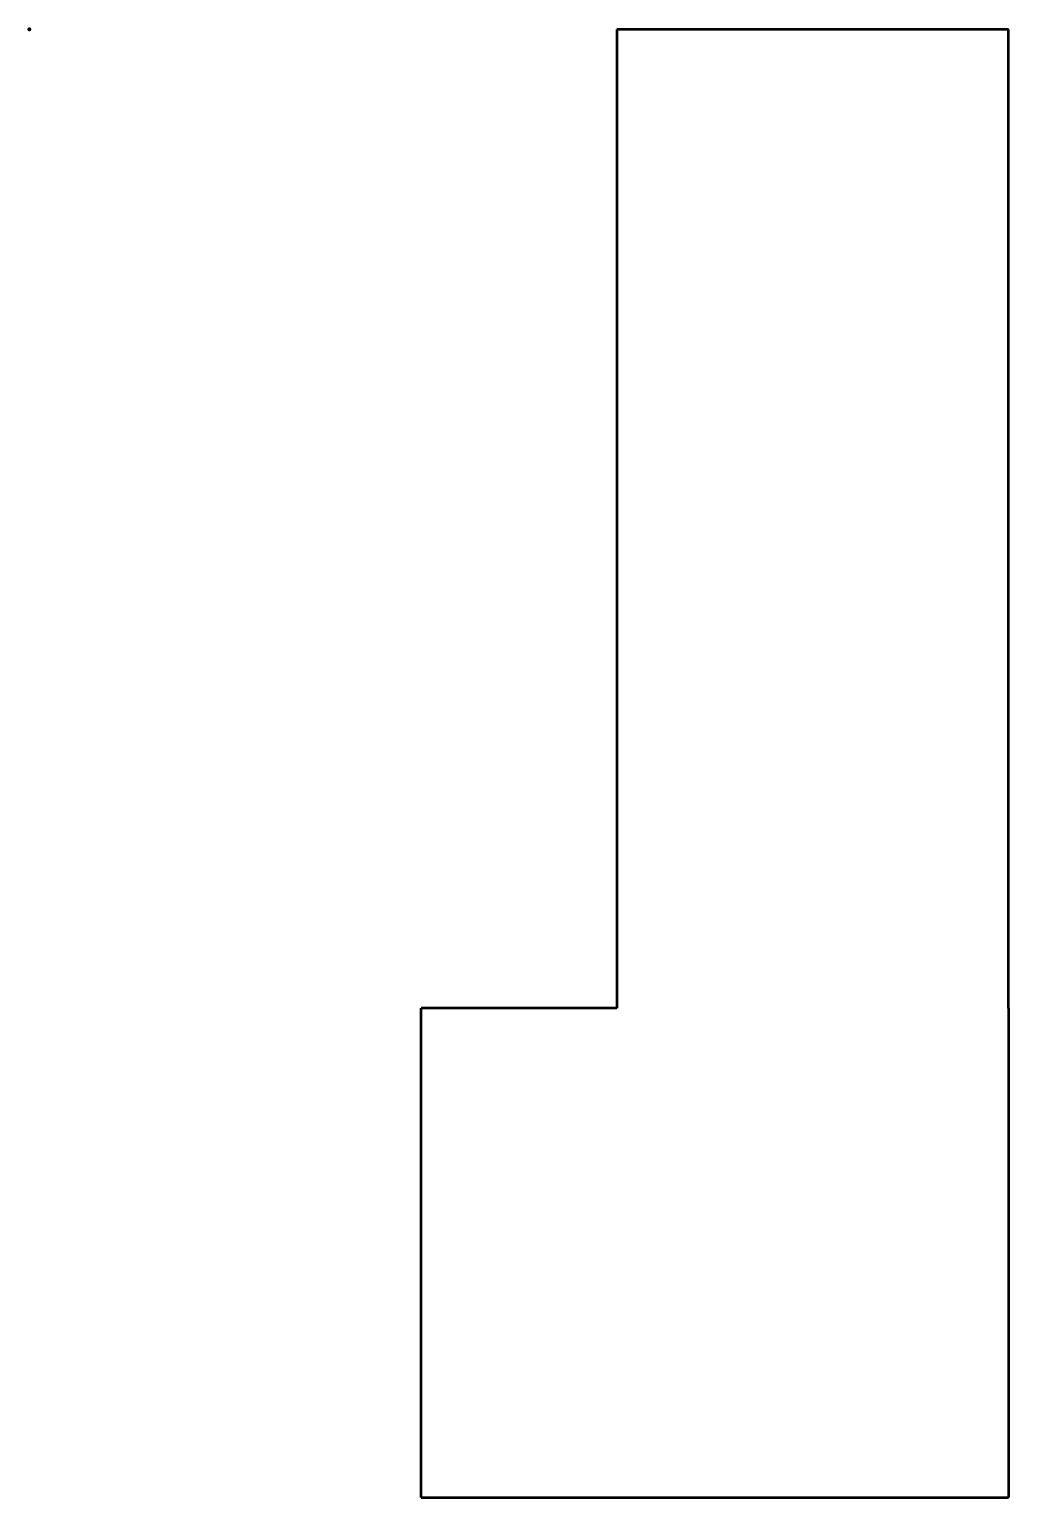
# Model space of a CAD drawing. Header units: millimetres. Extents: x 0 to 25.4, y -38.1 to 0.
import ezdxf

# ---------------------------------------------------------------- set-up
doc = ezdxf.new("R2010")
doc.units = ezdxf.units.MM
doc.layers.add('1', color=7, linetype='Continuous', true_color=0xffffff)
doc.layers.add('61', color=7, linetype='Continuous', true_color=0xffffff)

msp = doc.modelspace()

# ---------------------------------------------------------------- linework, layer by layer
at = {"layer": '1', "color": 163, "linetype": 'Continuous', "lineweight": 50}
for p, q in [((25.4, 0), (15.24, 0)), ((15.24, 0), (15.24, -25.4)), ((25.4, -25.4), (25.4, 0)), ((10.16, -38.1), (10.16, -25.4)), ((15.24, -25.4), (10.16, -25.4)), ((25.4, -25.4), (25.4, -38.1)), ((10.16, -38.1), (25.4, -38.1))]:
    msp.add_line(p, q, dxfattribs=at)
at = {"layer": '61', "color": 23, "linetype": 'Continuous', "lineweight": 70}
msp.add_point((0, 0), dxfattribs=at)

doc.saveas('drawing.dxf')
